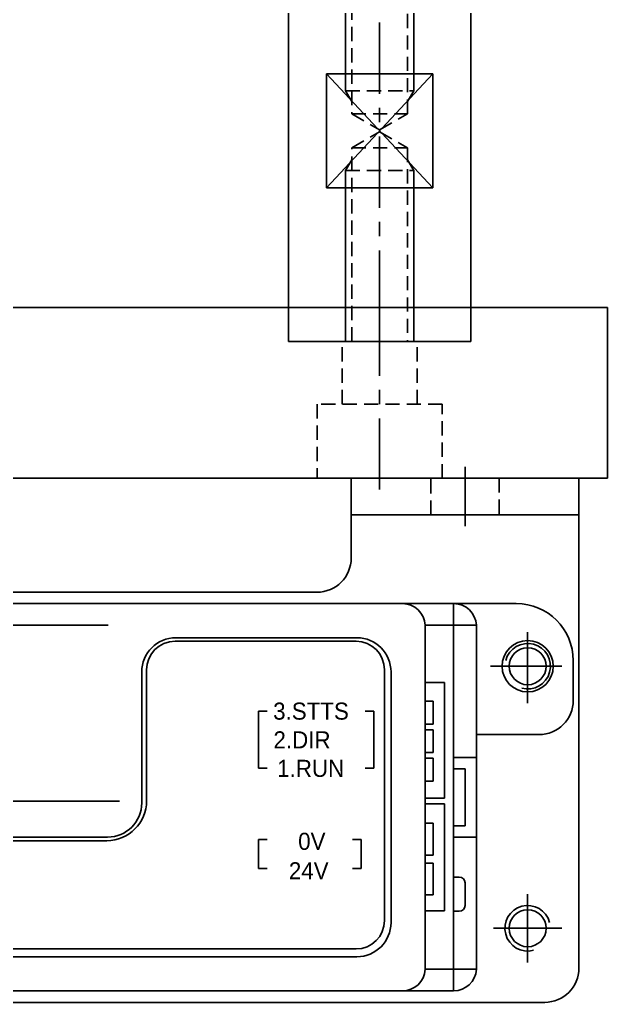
# Model space of a CAD drawing. Header units: inches. Extents: x 0 to 77285, y -118 to 40065.
# Drawn here: x 70381.6 to 70433.2, y 27951.8 to 28038 of the extents above; entities that cross this region are included whole.
import ezdxf

# ---------------------------------------------------------------- set-up
doc = ezdxf.new("R2010")
doc.units = ezdxf.units.IN
doc.header["$LTSCALE"] = 5
doc.header["$MEASUREMENT"] = 0
doc.linetypes.add('CENTER', pattern=[2, 1.25, -0.25, 0.25, -0.25])
doc.linetypes.add('HIDDEN', pattern=[0.375, 0.25, -0.125])
for name, color, linetype in [('11', 1, 'CENTER'), ('22', 2, 'HIDDEN'), ('99', 181, 'Continuous'), ('A', 8, 'Continuous'), ('T', 3, 'Continuous'), ('Y', 60, 'Continuous')]:
    doc.layers.add(name, color=color, linetype=linetype)
doc.styles.add('SCI', font='')
doc.styles.get('SCI').set_extended_font_data('Gulim')

# ---------------------------------------------------------------- blocks, each defined once
blk = doc.blocks.new('A$Cb0f354e5')
for p, q in [((13, 37, 0), (-3, 37, 0)), ((-3, 37, 0), (-3, 0)), ((13, 37, 0), (13, 0)), ((0.336, 23.5, 0), (9.664, 23.5, 0)), ((0.336, 23.5, 0), (0.336, 13.5, 0)), ((9.664, 23.5, 0), (9.664, 13.5, 0)), ((0.336, 13.5, 0), (9.664, 13.5, 0)), ((13, 0), (-3, 0))]:
    blk.add_line(p, q)
at = {"layer": '11'}
blk.add_line((5, 38, 0), (5, -1), dxfattribs=at)
at = {"layer": '22'}
for p, q in [((2.541, 20, 0), (2.541, 37, 0)), ((7.459, 37, 0), (7.459, 20, 0)), ((8, 22, 0), (2, 22, 0)), ((5, 18.58, 0), (2.541, 20, 0)), ((7.459, 20, 0), (2.541, 20, 0)), ((7.459, 20, 0), (5, 18.58, 0)), ((5, 18.42, 0), (2.541, 17, 0)), ((7.459, 17, 0), (5, 18.42, 0)), ((2.541, 17, 0), (2.541, 0, 0)), ((7.459, 17, 0), (2.541, 17, 0)), ((7.459, 0, 0), (7.459, 17, 0)), ((8, 15, 0), (2, 15, 0))]:
    blk.add_line(p, q, dxfattribs=at)
at = {"layer": 'A'}
for p, q in [((9.664, 13.5, 0), (0.336, 23.5, 0)), ((0.336, 13.5, 0), (9.664, 23.5, 0))]:
    blk.add_line(p, q, dxfattribs=at)
at = {"layer": 'T'}
for p, q in [((2, 22, 0), (2, 37, 0)), ((8, 37, 0), (8, 22, 0)), ((2.541, 21.062, 0), (2, 22, 0)), ((8, 22, 0), (7.459, 21.062, 0)), ((2.541, 15.938, 0), (2, 15, 0)), ((8, 15, 0), (7.459, 15.938, 0)), ((2, 15, 0), (2, 0, 0)), ((8, 0, 0), (8, 15, 0))]:
    blk.add_line(p, q, dxfattribs=at)
blk = doc.blocks.new('A$C8b1ceeae')
for p, q in [((-10, 0), (10, 0)), ((-10, 0), (-10, -43)), ((10, 0), (10, -7)), ((100, 0), (120, 0)), ((100, 0), (100, -7)), ((120, -43), (120, 0)), ((-10, -3.2), (10, -3.2)), ((100, -3.2), (120, -3.2)), ((13, -10), (97, -10)), ((-7, -46), (117, -46))]:
    blk.add_line(p, q)
for centre in [(-5.5, -16.5), (115.5, -16.5), (-5.5, -39.5), (115.5, -39.5)]:
    blk.add_circle(centre, 1.621)
for centre, start, end in [((13, -7), 180, 270), ((97, -7), 270, 0), ((-7, -43), 180, 270), ((117, -43), 270, 0)]:
    blk.add_arc(centre, 3, start, end)
at = {"layer": '11'}
for p, q in [((0, -4.2), (0, 1)), ((110, -4.2), (110, 1)), ((-5.5, -13.5), (-5.5, -19.5)), ((115.5, -13.5), (115.5, -19.5)), ((-2.5, -16.5), (-8.5, -16.5)), ((118.5, -16.5), (112.5, -16.5)), ((-5.5, -36.5), (-5.5, -42.5)), ((115.5, -36.5), (115.5, -42.5)), ((-8.5, -39.5), (-2.5, -39.5)), ((118.5, -39.5), (112.5, -39.5))]:
    blk.add_line(p, q, dxfattribs=at)
at = {"layer": '22'}
for p, q in [((-3, -3.2), (-3, 0)), ((3, 0), (3, -3.2)), ((107, -3.2), (107, 0)), ((113, 0), (113, -3.2))]:
    blk.add_line(p, q, dxfattribs=at)
at = {"layer": 'T'}
for centre, start, end in [((-5.5, -16.5), 15, 285), ((115.5, -16.5), 255, 165), ((-5.5, -39.5), 255, 165), ((115.5, -39.5), 15, 285)]:
    blk.add_arc(centre, 2, start, end, dxfattribs=at)
blk = doc.blocks.new('A$C9c3b0687E')
for p, q in [((114.497, 28.5), (8.5, 28.5)), ((114.5, 28.5), (8.5, 28.5)), ((111.5, 28.5), (111.5, 28.5)), ((114.5, 28.5), (120, 28.5)), ((114.5, -5.5), (114.5, 28.5)), ((42.668, 26.6), (84.149, 26.6)), ((111.997, -3.6), (111.997, 26.6)), ((111.997, 26.6), (116.495, 26.6)), ((114.497, 4.5), (114.497, 26.6)), ((116.497, 26.6), (116.495, -3.6)), ((116.495, -3.6), (116.497, 26.6)), ((90.03, 25.19), (105.928, 25.19)), ((90.099, 25.5), (105.997, 25.5)), ((125, 20), (125, 23.5)), ((87.099, 11), (87.099, 22.5)), ((87.53, 11.19), (87.53, 22.69)), ((108.428, 0.69), (108.428, 22.69)), ((108.997, 0.5), (108.997, 22.5)), ((113.7, 21.571), (111.997, 21.571)), ((113.7, 21.571), (113.7, 11.421)), ((112.7, 19.921), (111.997, 19.921)), ((112.7, 19.921), (112.7, 17.921)), ((97.372, 19.049), (98.122, 19.049)), ((97.372, 19.049), (97.372, 14.049)), ((106.728, 19.049), (107.478, 19.049)), ((107.478, 19.049), (107.478, 14.049)), ((112.7, 17.921), (111.997, 17.921)), ((112.7, 17.421), (111.997, 17.421)), ((112.7, 17.421), (112.7, 15.421)), ((116.497, 17), (122, 17)), ((112.7, 15.421), (111.997, 15.421)), ((112.7, 14.921), (111.997, 14.921)), ((112.7, 14.921), (112.7, 12.921)), ((114.497, 15), (116.497, 15)), ((97.372, 14.049), (98.122, 14.049)), ((106.728, 14.049), (107.478, 14.049)), ((114.5, 14), (115.5, 14)), ((115.5, 9), (115.5, 14)), ((112.7, 12.921), (111.997, 12.921)), ((113.7, 11.421), (111.997, 11.421)), ((41.668, 11.145), (85.149, 11.145)), ((113.7, 10.926), (111.997, 10.926)), ((113.7, 10.926), (113.7, 1.526)), ((112.7, 9.226), (111.997, 9.226)), ((112.7, 9.226), (112.7, 6.426)), ((114.5, 9), (115.5, 9)), ((42.598, 8), (84.099, 8)), ((98.122, 7.807), (97.372, 7.807)), ((97.372, 7.807), (97.372, 5.257)), ((105.622, 7.807), (106.372, 7.807)), ((106.372, 7.807), (106.372, 5.257)), ((114.497, 8), (116.497, 8)), ((42.528, 7.69), (84.03, 7.69)), ((112.7, 6.426), (111.997, 6.426)), ((97.372, 5.257), (98.122, 5.257)), ((105.622, 5.257), (106.372, 5.257)), ((112.7, 5.726), (111.997, 5.726)), ((112.7, 5.726), (112.7, 2.926)), ((114.997, 4.5), (114.497, 4.5)), ((115.497, 2), (115.497, 4)), ((112.7, 2.926), (111.997, 2.926)), ((113.7, 1.526), (111.997, 1.526)), ((114.997, 1.5), (114.497, 1.5)), ((114.497, -3.6), (114.497, 1.5)), ((16.428, -1.81), (105.928, -1.81)), ((16.497, -2.5), (105.997, -2.5)), ((111.997, -3.6), (116.495, -3.6)), ((6.497, -5.5), (114.497, -5.5)), ((6.5, -5.5), (114.5, -5.5))]:
    blk.add_line(p, q)
blk.add_circle((121, 23), 2.25)
for centre, radius, start, end in [((109.996, 26.495), 2.005, 2.99284, 89.94476), ((114.496, 26.495), 2.005, 2.99284, 89.94476), ((120, 23.5), 5, 0, 90), ((90.099, 22.5), 3, 90, 180), ((90.03, 22.69), 2.5, 90, 180), ((105.928, 22.69), 2.5, 0, 90), ((105.997, 22.5), 3, 0, 90), ((122, 20), 3, 270, 0), ((84.03, 11.19), 3.5, 270, 0), ((84.099, 11), 3, 270, 0), ((114.997, 4), 0.5, 0, 90), ((114.997, 2), 0.5, 270, 0), ((105.928, 0.69), 2.5, 270, 0), ((105.997, 0.5), 3, 270, 0), ((109.996, -3.495), 2.005, 270.05524, 357.00716), ((114.497, -3.5), 2, 270, 357.13402)]:
    blk.add_arc(centre, radius, start, end)
at = {"layer": '11'}
for p, q in [((121, 19.75), (121, 26.25)), ((117.75, 23), (124.25, 23))]:
    blk.add_line(p, q, dxfattribs=at)
at = {"style": 'SCI'}
for s, p in [('3.STTS', (98.644, 18.312)), ('2.DIR', (98.673, 15.79)), ('1.RUN', (98.997, 13.287)), ('0V', (100.843, 6.885)), ('24V', (100.024, 4.3))]:
    blk.add_text(s, height=1.5, dxfattribs=at).set_placement(p)
blk = doc.blocks.new('A$C8a6ad95f')
for p, q in [((-155, 15, 0), (155, 15, 0)), ((155, 15, 0), (155, 0, 0)), ((-155, 0, 0), (155, 0, 0))]:
    blk.add_line(p, q)
at = {"layer": '11'}
blk.add_line((135, -1, 0), (135, 16, 0), dxfattribs=at)
at = {"layer": '22'}
for p, q in [((127, 15, 0), (127, 12, 0)), ((143, 15, 0), (143, 12, 0)), ((143, 12, 0), (127, 12, 0)), ((131.7, 6.5, 0), (131.7, 12, 0)), ((138.3, 6.5, 0), (138.3, 12, 0)), ((140.5, 6.5, 0), (129.5, 6.5, 0)), ((129.5, 6.5, 0), (129.5, 0, 0)), ((140.5, 0, 0), (140.5, 6.5, 0))]:
    blk.add_line(p, q, dxfattribs=at)
blk = doc.blocks.new('A$C9345a28b')
at = {"xscale": -1}
blk.add_blockref('A$Cb0f354e5', (265, -46, 0), dxfattribs=at)
blk.add_blockref('A$C8a6ad95f', (125, -58, 0))
at = {"layer": '99'}
blk.add_blockref('A$C9c3b0687E', (152, -97.5, 0), dxfattribs=at)
at = {"layer": 'Y'}
blk.add_blockref('A$C8b1ceeae', (157.5, -58, 0), dxfattribs=at)

msp = doc.modelspace()

# ---------------------------------------------------------------- block references
msp.add_blockref('A$C9345a28b', (70153.2357186, 28055.79321227))

doc.saveas('drawing.dxf')
